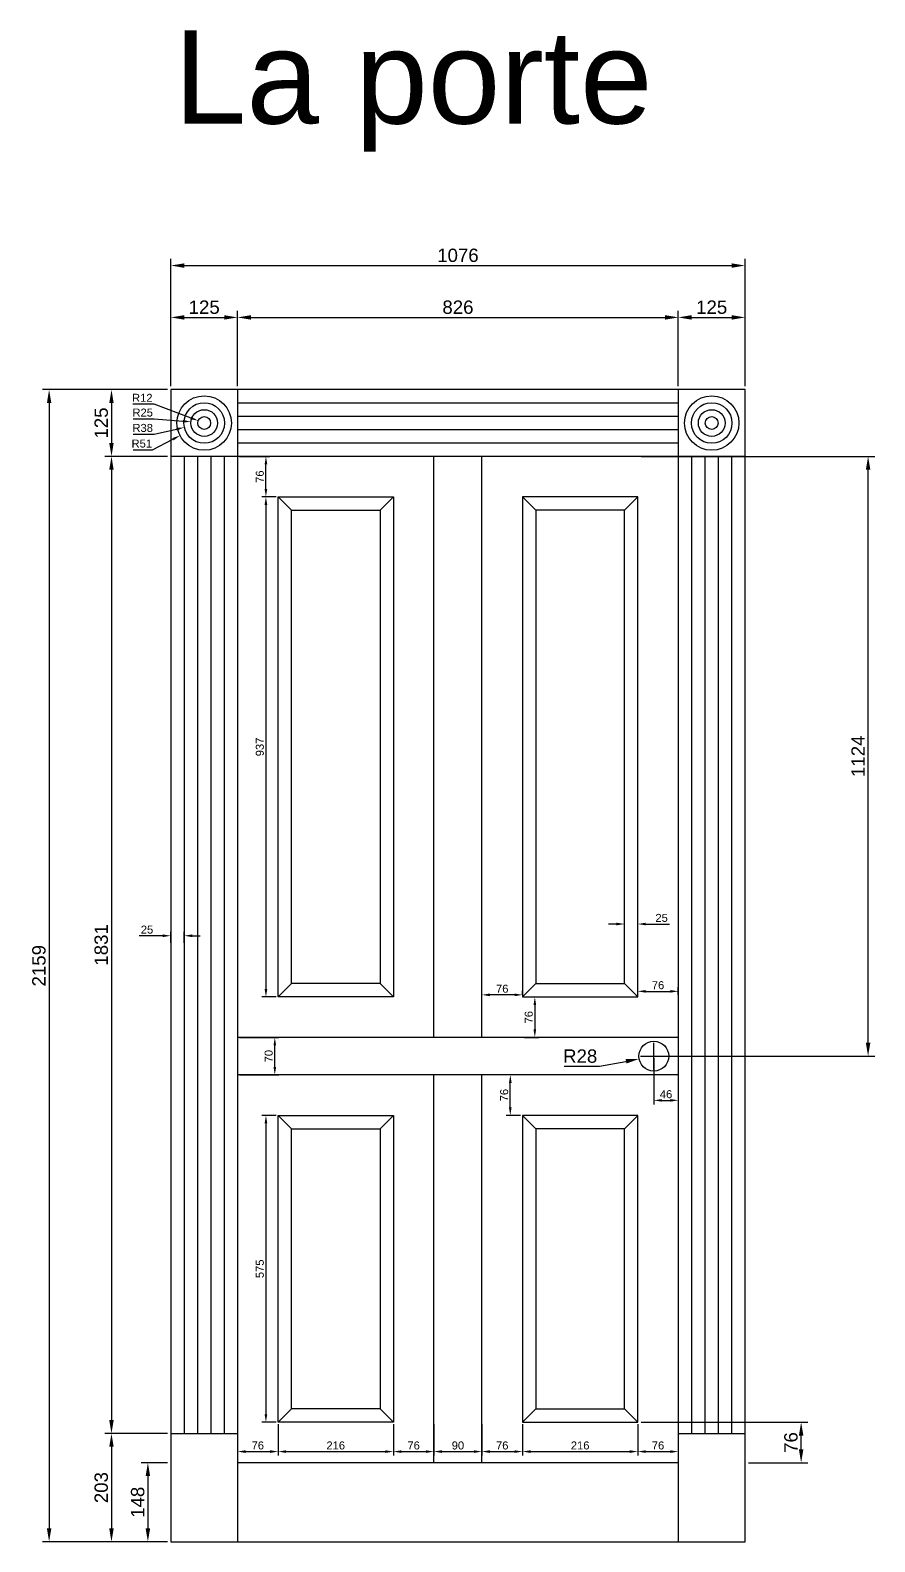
# Model space of a CAD drawing. Header units: millimetres. Extents: x 13853 to 16792, y 8930 to 11762.
# Drawn here: x 13853 to 15436, y 8930 to 11762 of the extents above; entities that cross this region are included whole.
import ezdxf

# ---------------------------------------------------------------- set-up
doc = ezdxf.new("R2010")
doc.units = ezdxf.units.MM
doc.layers.add('15-TEXTE', color=7, linetype='Continuous', lineweight=5)
doc.layers.add('BAT-22-Menuiserie porte', color=120, linetype='Continuous', lineweight=25)
doc.layers.add('22-COTATION-2', color=7, linetype='Continuous', lineweight=5, true_color=0xfb1313)
doc.styles.get("Standard").update_dxf_attribs({"font": 'arial.ttf'})
doc.dimstyles.new('SD-MECA-1-1', dxfattribs={"dimscale": 6, "dimtxt": 2.5, "dimasz": 2.5, "dimexe": 1.25, "dimexo": 0.625, "dimtad": 1, "dimtoh": 1, "dimtxsty": 'Standard', "dimcen": 0, "dimadec": 0, "dimazin": 0, "dimtp": 0.02, "dimtm": 0.02, "dimtfac": 1, "dimtofl": 0, "dimtmove": 0, "dimatfit": 3, "dimfxl": 1, "dimarcsym": 0})
doc.dimstyles.new('SD-MENUI', dxfattribs={"dimscale": 10, "dimtxt": 2.5, "dimasz": 2.5, "dimexe": 1.25, "dimexo": 0.625, "dimtad": 1, "dimtoh": 1, "dimtxsty": 'Standard', "dimcen": 2.5, "dimadec": 0, "dimazin": 0, "dimtp": 0.02, "dimtm": 0.02, "dimtfac": 1, "dimtofl": 0, "dimtmove": 0, "dimatfit": 3, "dimfxl": 1, "dimarcsym": 0})

# ---------------------------------------------------------------- blocks, each defined once
blk = doc.blocks.new('*D92')
at = {"layer": '22-COTATION-2', "color": 0, "lineweight": -2, "transparency": 16777216}
for p, q in [((14245.4, 9874.7), (14318.9, 9874.7)), ((14311.4, 9819.7), (14311.4, 9859.7)), ((14245.4, 9804.7), (14318.9, 9804.7))]:
    blk.add_line(p, q, dxfattribs=at)
at = {"layer": '22-COTATION-2', "color": 0, "transparency": 16777216}
for points in [[(14308.9, 9859.7), (14313.9, 9859.7), (14311.4, 9874.7)], [(14308.9, 9819.7), (14313.9, 9819.7), (14311.4, 9804.7)]]:
    blk.add_solid(points, dxfattribs=at)
at = {"layer": 'Defpoints', "color": 0, "transparency": 16777216}
for p in [(14241.6, 9874.7), (14311.4, 9874.7), (14241.6, 9804.7)]:
    blk.add_point(p, dxfattribs=at)
at = {"layer": '22-COTATION-2', "color": 0, "transparency": 16777216, "insert": (14300, 9839.7), "char_height": 15, "attachment_point": 5, "rotation": 90}
blk.add_mtext('70', dxfattribs=at)
blk = doc.blocks.new('*D73')
at = {"layer": '22-COTATION-2', "color": 0, "lineweight": -2, "transparency": 16777216}
for p, q in [((14951.6, 10087.3), (14936.6, 10087.3)), ((14966.6, 9979.5), (14966.6, 10094.8)), ((14991.6, 9954.5), (14991.6, 10094.8)), ((15006.6, 10087.3), (15051, 10087.3))]:
    blk.add_line(p, q, dxfattribs=at)
at = {"layer": '22-COTATION-2', "color": 0, "transparency": 16777216}
for points in [[(14951.6, 10089.8), (14951.6, 10084.8), (14966.6, 10087.3)], [(15006.6, 10089.8), (15006.6, 10084.8), (14991.6, 10087.3)]]:
    blk.add_solid(points, dxfattribs=at)
at = {"layer": 'Defpoints', "color": 0, "transparency": 16777216}
for p in [(14991.6, 10087.3), (14966.6, 9975.7), (14991.6, 9950.7)]:
    blk.add_point(p, dxfattribs=at)
at = {"layer": '22-COTATION-2', "color": 0, "transparency": 16777216, "insert": (15036.3, 10098.7), "char_height": 15, "attachment_point": 5}
blk.add_mtext('25', dxfattribs=at)
blk = doc.blocks.new('*D93')
at = {"layer": '22-COTATION-2', "color": 0, "lineweight": -2, "transparency": 16777216}
for p, q in [((14110.4, 11088.7), (13876, 11088.7)), ((13888.5, 11063.7), (13888.5, 8954.7)), ((14110.4, 8929.7), (13876, 8929.7))]:
    blk.add_line(p, q, dxfattribs=at)
at = {"layer": '22-COTATION-2', "color": 0, "transparency": 16777216}
for points in [[(13884.4, 11063.7), (13892.7, 11063.7), (13888.5, 11088.7)], [(13884.4, 8954.7), (13892.7, 8954.7), (13888.5, 8929.7)]]:
    blk.add_solid(points, dxfattribs=at)
at = {"layer": 'Defpoints', "color": 0, "transparency": 16777216}
for p in [(14116.6, 11088.7), (13888.5, 8929.7), (14116.6, 8929.7)]:
    blk.add_point(p, dxfattribs=at)
at = {"layer": '22-COTATION-2', "color": 0, "transparency": 16777216, "insert": (13869.5, 10009.2), "char_height": 25, "attachment_point": 5, "rotation": 90}
blk.add_mtext('2159', dxfattribs=at)
blk = doc.blocks.new('*D94')
at = {"layer": '22-COTATION-2', "color": 0, "lineweight": -2, "transparency": 16777216}
for p, q in [((14110.4, 11088.7), (13992.9, 11088.7)), ((14005.4, 11063.7), (14005.4, 10988.7)), ((14110.4, 10963.7), (13992.9, 10963.7))]:
    blk.add_line(p, q, dxfattribs=at)
at = {"layer": '22-COTATION-2', "color": 0, "transparency": 16777216}
for points in [[(14001.2, 11063.7), (14009.5, 11063.7), (14005.4, 11088.7)], [(14001.2, 10988.7), (14009.5, 10988.7), (14005.4, 10963.7)]]:
    blk.add_solid(points, dxfattribs=at)
at = {"layer": 'Defpoints', "color": 0, "transparency": 16777216}
for p in [(14116.6, 11088.7), (14005.4, 10963.7), (14116.6, 10963.7)]:
    blk.add_point(p, dxfattribs=at)
at = {"layer": '22-COTATION-2', "color": 0, "transparency": 16777216, "insert": (13986.3, 11026.2), "char_height": 25, "attachment_point": 5, "rotation": 90}
blk.add_mtext('125', dxfattribs=at)
blk = doc.blocks.new('*D95')
at = {"layer": '22-COTATION-2', "color": 0, "lineweight": -2, "transparency": 16777216}
for p, q in [((14110.4, 10963.7), (13992.9, 10963.7)), ((14005.4, 10938.7), (14005.4, 9157.7)), ((14110.4, 9132.7), (13992.9, 9132.7))]:
    blk.add_line(p, q, dxfattribs=at)
at = {"layer": '22-COTATION-2', "color": 0, "transparency": 16777216}
for points in [[(14001.2, 10938.7), (14009.5, 10938.7), (14005.4, 10963.7)], [(14001.2, 9157.7), (14009.5, 9157.7), (14005.4, 9132.7)]]:
    blk.add_solid(points, dxfattribs=at)
at = {"layer": 'Defpoints', "color": 0, "transparency": 16777216}
for p in [(14116.6, 10963.7), (14005.4, 9132.7), (14116.6, 9132.7)]:
    blk.add_point(p, dxfattribs=at)
at = {"layer": '22-COTATION-2', "color": 0, "transparency": 16777216, "insert": (13986.3, 10048.2), "char_height": 25, "attachment_point": 5, "rotation": 90}
blk.add_mtext('1831', dxfattribs=at)
blk = doc.blocks.new('*D74')
at = {"layer": '22-COTATION-2', "color": 0, "lineweight": -2, "transparency": 16777216}
for p, q in [((14110.4, 9132.7), (13992.9, 9132.7)), ((14005.4, 9107.7), (14005.4, 8954.7)), ((14110.4, 8929.7), (13992.9, 8929.7))]:
    blk.add_line(p, q, dxfattribs=at)
at = {"layer": '22-COTATION-2', "color": 0, "transparency": 16777216}
for points in [[(14001.2, 9107.7), (14009.5, 9107.7), (14005.4, 9132.7)], [(14001.2, 8954.7), (14009.5, 8954.7), (14005.4, 8929.7)]]:
    blk.add_solid(points, dxfattribs=at)
at = {"layer": 'Defpoints', "color": 0, "transparency": 16777216}
for p in [(14116.6, 9132.7), (14005.4, 8929.7), (14116.6, 8929.7)]:
    blk.add_point(p, dxfattribs=at)
at = {"layer": '22-COTATION-2', "color": 0, "transparency": 16777216, "insert": (13986.3, 9031.2), "char_height": 25, "attachment_point": 5, "rotation": 90}
blk.add_mtext('203', dxfattribs=at)
blk = doc.blocks.new('*D96')
at = {"layer": '22-COTATION-2', "color": 0, "lineweight": -2, "transparency": 16777216}
for p, q in [((14313.9, 10887.7), (14287.3, 10887.7)), ((14294.8, 10872.7), (14294.8, 9965.7)), ((14313.9, 9950.7), (14287.3, 9950.7))]:
    blk.add_line(p, q, dxfattribs=at)
at = {"layer": '22-COTATION-2', "color": 0, "transparency": 16777216}
for points in [[(14292.3, 10872.7), (14297.3, 10872.7), (14294.8, 10887.7)], [(14292.3, 9965.7), (14297.3, 9965.7), (14294.8, 9950.7)]]:
    blk.add_solid(points, dxfattribs=at)
at = {"layer": 'Defpoints', "color": 0, "transparency": 16777216}
for p in [(14317.6, 10887.7), (14294.8, 9950.7), (14317.6, 9950.7)]:
    blk.add_point(p, dxfattribs=at)
at = {"layer": '22-COTATION-2', "color": 0, "transparency": 16777216, "insert": (14283.4, 10419.2), "char_height": 15, "attachment_point": 5, "rotation": 90}
blk.add_mtext('937', dxfattribs=at)
blk = doc.blocks.new('*D97')
at = {"layer": '22-COTATION-2', "color": 0, "lineweight": -2, "transparency": 16777216}
for p, q in [((14313.9, 9728.7), (14287.3, 9728.7)), ((14294.8, 9713.7), (14294.8, 9168.7)), ((14313.9, 9153.7), (14287.3, 9153.7))]:
    blk.add_line(p, q, dxfattribs=at)
at = {"layer": '22-COTATION-2', "color": 0, "transparency": 16777216}
for points in [[(14292.3, 9713.7), (14297.3, 9713.7), (14294.8, 9728.7)], [(14292.3, 9168.7), (14297.3, 9168.7), (14294.8, 9153.7)]]:
    blk.add_solid(points, dxfattribs=at)
at = {"layer": 'Defpoints', "color": 0, "transparency": 16777216}
for p in [(14317.6, 9728.7), (14294.8, 9153.7), (14317.6, 9153.7)]:
    blk.add_point(p, dxfattribs=at)
at = {"layer": '22-COTATION-2', "color": 0, "transparency": 16777216, "insert": (14283.4, 9441.2), "char_height": 15, "attachment_point": 5, "rotation": 90}
blk.add_mtext('575', dxfattribs=at)
blk = doc.blocks.new('*D98')
at = {"layer": '22-COTATION-2', "color": 0, "lineweight": -2, "transparency": 16777216}
for p, q in [((15021.6, 9836), (15021.6, 9749.4)), ((15067.6, 9836), (15067.6, 9749.4)), ((15036.6, 9756.9), (15052.6, 9756.9))]:
    blk.add_line(p, q, dxfattribs=at)
at = {"layer": '22-COTATION-2', "color": 0, "transparency": 16777216}
for points in [[(15036.6, 9759.4), (15036.6, 9754.4), (15021.6, 9756.9)], [(15052.6, 9759.4), (15052.6, 9754.4), (15067.6, 9756.9)]]:
    blk.add_solid(points, dxfattribs=at)
at = {"layer": 'Defpoints', "color": 0, "transparency": 16777216}
for p in [(15021.6, 9839.7), (15067.6, 9839.7), (15067.6, 9756.9)]:
    blk.add_point(p, dxfattribs=at)
at = {"layer": '22-COTATION-2', "color": 0, "transparency": 16777216, "insert": (15044.6, 9768.3), "char_height": 15, "attachment_point": 5}
blk.add_mtext('46', dxfattribs=at)
blk = doc.blocks.new('*D99')
at = {"layer": '22-COTATION-2', "color": 0, "lineweight": -2, "transparency": 16777216}
for p, q in [((14997.9, 10963.7), (15435.7, 10963.7)), ((15423.2, 9864.7), (15423.2, 10938.7)), ((14997.9, 9839.7), (15435.7, 9839.7))]:
    blk.add_line(p, q, dxfattribs=at)
at = {"layer": '22-COTATION-2', "color": 0, "transparency": 16777216}
for points in [[(15419, 10938.7), (15427.4, 10938.7), (15423.2, 10963.7)], [(15419, 9864.7), (15427.4, 9864.7), (15423.2, 9839.7)]]:
    blk.add_solid(points, dxfattribs=at)
at = {"layer": 'Defpoints', "color": 0, "transparency": 16777216}
for p in [(14991.6, 10963.7), (15423.2, 10963.7), (14991.6, 9839.7)]:
    blk.add_point(p, dxfattribs=at)
at = {"layer": '22-COTATION-2', "color": 0, "transparency": 16777216, "insert": (15404.4, 10401.7), "char_height": 25, "attachment_point": 5, "rotation": 90}
blk.add_mtext('1124', dxfattribs=at)
blk = doc.blocks.new('*D100')
at = {"layer": '22-COTATION-2', "color": 0, "lineweight": -2, "transparency": 16777216}
for p, q in [((14116.6, 11095), (14116.6, 11236.6)), ((14141.6, 11224.1), (14216.6, 11224.1)), ((14241.6, 11095), (14241.6, 11236.6))]:
    blk.add_line(p, q, dxfattribs=at)
at = {"layer": '22-COTATION-2', "color": 0, "transparency": 16777216}
for points in [[(14141.6, 11228.3), (14141.6, 11219.9), (14116.6, 11224.1)], [(14216.6, 11228.3), (14216.6, 11219.9), (14241.6, 11224.1)]]:
    blk.add_solid(points, dxfattribs=at)
at = {"layer": 'Defpoints', "color": 0, "transparency": 16777216}
for p in [(14241.6, 11224.1), (14116.6, 11088.7), (14241.6, 11088.7)]:
    blk.add_point(p, dxfattribs=at)
at = {"layer": '22-COTATION-2', "color": 0, "transparency": 16777216, "insert": (14179.1, 11243.1), "char_height": 25, "attachment_point": 5}
blk.add_mtext('125', dxfattribs=at)
blk = doc.blocks.new('*D101')
at = {"layer": '22-COTATION-2', "color": 0, "lineweight": -2, "transparency": 16777216}
for p, q in [((14241.6, 11095), (14241.6, 11236.6)), ((14266.6, 11224.1), (15042.6, 11224.1)), ((15067.6, 11095), (15067.6, 11236.6))]:
    blk.add_line(p, q, dxfattribs=at)
at = {"layer": '22-COTATION-2', "color": 0, "transparency": 16777216}
for points in [[(14266.6, 11228.3), (14266.6, 11219.9), (14241.6, 11224.1)], [(15042.6, 11228.3), (15042.6, 11219.9), (15067.6, 11224.1)]]:
    blk.add_solid(points, dxfattribs=at)
at = {"layer": 'Defpoints', "color": 0, "transparency": 16777216}
for p in [(15067.6, 11224.1), (14241.6, 11088.7), (15067.6, 11088.7)]:
    blk.add_point(p, dxfattribs=at)
at = {"layer": '22-COTATION-2', "color": 0, "transparency": 16777216, "insert": (14654.6, 11243.1), "char_height": 25, "attachment_point": 5}
blk.add_mtext('826', dxfattribs=at)
blk = doc.blocks.new('*D75')
at = {"layer": '22-COTATION-2', "color": 0, "lineweight": -2, "transparency": 16777216}
for p, q in [((15067.6, 11095), (15067.6, 11236.6)), ((15092.6, 11224.1), (15167.6, 11224.1)), ((15192.6, 11095), (15192.6, 11236.6))]:
    blk.add_line(p, q, dxfattribs=at)
at = {"layer": '22-COTATION-2', "color": 0, "transparency": 16777216}
for points in [[(15092.6, 11228.3), (15092.6, 11219.9), (15067.6, 11224.1)], [(15167.6, 11228.3), (15167.6, 11219.9), (15192.6, 11224.1)]]:
    blk.add_solid(points, dxfattribs=at)
at = {"layer": 'Defpoints', "color": 0, "transparency": 16777216}
for p in [(15192.6, 11224.1), (15067.6, 11088.7), (15192.6, 11088.7)]:
    blk.add_point(p, dxfattribs=at)
at = {"layer": '22-COTATION-2', "color": 0, "transparency": 16777216, "insert": (15130.1, 11243.1), "char_height": 25, "attachment_point": 5}
blk.add_mtext('125', dxfattribs=at)
blk = doc.blocks.new('*D76')
at = {"layer": '22-COTATION-2', "color": 0, "lineweight": -2, "transparency": 16777216}
for p, q in [((14245.4, 10963.7), (14302.3, 10963.7)), ((14294.8, 10902.7), (14294.8, 10948.7)), ((14313.9, 10887.7), (14287.3, 10887.7))]:
    blk.add_line(p, q, dxfattribs=at)
at = {"layer": '22-COTATION-2', "color": 0, "transparency": 16777216}
for points in [[(14292.3, 10948.7), (14297.3, 10948.7), (14294.8, 10963.7)], [(14292.3, 10902.7), (14297.3, 10902.7), (14294.8, 10887.7)]]:
    blk.add_solid(points, dxfattribs=at)
at = {"layer": 'Defpoints', "color": 0, "transparency": 16777216}
for p in [(14241.6, 10963.7), (14294.8, 10963.7), (14317.6, 10887.7)]:
    blk.add_point(p, dxfattribs=at)
at = {"layer": '22-COTATION-2', "color": 0, "transparency": 16777216, "insert": (14283.4, 10925.7), "char_height": 15, "attachment_point": 5, "rotation": 90}
blk.add_mtext('76', dxfattribs=at)
blk = doc.blocks.new('*D77')
at = {"layer": '22-COTATION-2', "color": 0, "lineweight": -2, "transparency": 16777216}
for p, q in [((14317.6, 9150), (14317.6, 9091.2)), ((14241.6, 9129), (14241.6, 9091.2)), ((14256.6, 9098.7), (14302.6, 9098.7))]:
    blk.add_line(p, q, dxfattribs=at)
at = {"layer": '22-COTATION-2', "color": 0, "transparency": 16777216}
for points in [[(14256.6, 9101.2), (14256.6, 9096.2), (14241.6, 9098.7)], [(14302.6, 9101.2), (14302.6, 9096.2), (14317.6, 9098.7)]]:
    blk.add_solid(points, dxfattribs=at)
at = {"layer": 'Defpoints', "color": 0, "transparency": 16777216}
for p in [(14317.6, 9153.7), (14241.6, 9132.7), (14317.6, 9098.7)]:
    blk.add_point(p, dxfattribs=at)
at = {"layer": '22-COTATION-2', "color": 0, "transparency": 16777216, "insert": (14279.6, 9110.1), "char_height": 15, "attachment_point": 5}
blk.add_mtext('76', dxfattribs=at)
blk = doc.blocks.new('*D78')
at = {"layer": '22-COTATION-2', "color": 0, "lineweight": -2, "transparency": 16777216}
for p, q in [((14317.6, 9150), (14317.6, 9091.2)), ((14533.6, 9150), (14533.6, 9091.2)), ((14332.6, 9098.7), (14518.6, 9098.7))]:
    blk.add_line(p, q, dxfattribs=at)
at = {"layer": '22-COTATION-2', "color": 0, "transparency": 16777216}
for points in [[(14332.6, 9101.2), (14332.6, 9096.2), (14317.6, 9098.7)], [(14518.6, 9101.2), (14518.6, 9096.2), (14533.6, 9098.7)]]:
    blk.add_solid(points, dxfattribs=at)
at = {"layer": 'Defpoints', "color": 0, "transparency": 16777216}
for p in [(14317.6, 9153.7), (14533.6, 9153.7), (14533.6, 9098.7)]:
    blk.add_point(p, dxfattribs=at)
at = {"layer": '22-COTATION-2', "color": 0, "transparency": 16777216, "insert": (14425.6, 9110.1), "char_height": 15, "attachment_point": 5}
blk.add_mtext('216', dxfattribs=at)
blk = doc.blocks.new('*D79')
at = {"layer": '22-COTATION-2', "color": 0, "lineweight": -2, "transparency": 16777216}
for p, q in [((14533.6, 9150), (14533.6, 9091.2)), ((14609.6, 9150), (14609.6, 9091.2)), ((14548.6, 9098.7), (14594.6, 9098.7))]:
    blk.add_line(p, q, dxfattribs=at)
at = {"layer": '22-COTATION-2', "color": 0, "transparency": 16777216}
for points in [[(14548.6, 9101.2), (14548.6, 9096.2), (14533.6, 9098.7)], [(14594.6, 9101.2), (14594.6, 9096.2), (14609.6, 9098.7)]]:
    blk.add_solid(points, dxfattribs=at)
at = {"layer": 'Defpoints', "color": 0, "transparency": 16777216}
for p in [(14533.6, 9153.7), (14609.6, 9153.7), (14609.6, 9098.7)]:
    blk.add_point(p, dxfattribs=at)
at = {"layer": '22-COTATION-2', "color": 0, "transparency": 16777216, "insert": (14571.6, 9110.1), "char_height": 15, "attachment_point": 5}
blk.add_mtext('76', dxfattribs=at)
blk = doc.blocks.new('*D80')
at = {"layer": '22-COTATION-2', "color": 0, "lineweight": -2, "transparency": 16777216}
for p, q in [((14775.6, 9150), (14775.6, 9091.2)), ((14991.6, 9150), (14991.6, 9091.2)), ((14790.6, 9098.7), (14976.6, 9098.7))]:
    blk.add_line(p, q, dxfattribs=at)
at = {"layer": '22-COTATION-2', "color": 0, "transparency": 16777216}
for points in [[(14790.6, 9101.2), (14790.6, 9096.2), (14775.6, 9098.7)], [(14976.6, 9101.2), (14976.6, 9096.2), (14991.6, 9098.7)]]:
    blk.add_solid(points, dxfattribs=at)
at = {"layer": 'Defpoints', "color": 0, "transparency": 16777216}
for p in [(14775.6, 9153.7), (14991.6, 9153.7), (14991.6, 9098.7)]:
    blk.add_point(p, dxfattribs=at)
at = {"layer": '22-COTATION-2', "color": 0, "transparency": 16777216, "insert": (14883.6, 9110.1), "char_height": 15, "attachment_point": 5}
blk.add_mtext('216', dxfattribs=at)
blk = doc.blocks.new('*D81')
at = {"layer": '22-COTATION-2', "color": 0, "lineweight": -2, "transparency": 16777216}
for p, q in [((15021.6, 9814.7), (15021.6, 9864.7)), ((14919.9, 9820.7), (14969.5, 9830)), ((14996.6, 9839.7), (15046.6, 9839.7)), ((14853.8, 9820.7), (14919.9, 9820.7))]:
    blk.add_line(p, q, dxfattribs=at)
at = {"layer": '22-COTATION-2', "color": 0, "transparency": 16777216}
blk.add_solid([(14968.8, 9834.1), (14970.3, 9825.9), (14994.1, 9834.6)], dxfattribs=at)
at = {"layer": 'Defpoints', "color": 0, "transparency": 16777216}
for p in [(14994.1, 9834.6), (15021.6, 9839.7)]:
    blk.add_point(p, dxfattribs=at)
at = {"layer": '22-COTATION-2', "color": 0, "transparency": 16777216, "insert": (14883.7, 9839.7), "char_height": 25, "attachment_point": 5}
blk.add_mtext('R28', dxfattribs=at)
blk = doc.blocks.new('*D82')
at = {"layer": '22-COTATION-2', "color": 0, "lineweight": -2, "transparency": 16777216}
for p, q in [((14116.6, 11095), (14116.6, 11333.8)), ((15192.6, 11095), (15192.6, 11333.8)), ((14141.6, 11321.3), (15167.6, 11321.3))]:
    blk.add_line(p, q, dxfattribs=at)
at = {"layer": '22-COTATION-2', "color": 0, "transparency": 16777216}
for points in [[(14141.6, 11325.4), (14141.6, 11317.1), (14116.6, 11321.3)], [(15167.6, 11325.4), (15167.6, 11317.1), (15192.6, 11321.3)]]:
    blk.add_solid(points, dxfattribs=at)
at = {"layer": 'Defpoints', "color": 0, "transparency": 16777216}
for p in [(15192.6, 11321.3), (14116.6, 11088.7), (15192.6, 11088.7)]:
    blk.add_point(p, dxfattribs=at)
at = {"layer": '22-COTATION-2', "color": 0, "transparency": 16777216, "insert": (14654.6, 11340.3), "char_height": 25, "attachment_point": 5}
blk.add_mtext('1076', dxfattribs=at)
blk = doc.blocks.new('*D68')
at = {"layer": '22-COTATION-2', "color": 0, "lineweight": -2, "transparency": 16777216}
for p, q in [((14101.6, 10065.4), (14057.3, 10065.4)), ((14116.6, 10052), (14116.6, 10072.9)), ((14141.6, 10052), (14141.6, 10072.9)), ((14156.6, 10065.4), (14171.6, 10065.4))]:
    blk.add_line(p, q, dxfattribs=at)
at = {"layer": '22-COTATION-2', "color": 0, "transparency": 16777216}
for points in [[(14101.6, 10067.9), (14101.6, 10062.9), (14116.6, 10065.4)], [(14156.6, 10067.9), (14156.6, 10062.9), (14141.6, 10065.4)]]:
    blk.add_solid(points, dxfattribs=at)
at = {"layer": 'Defpoints', "color": 0, "transparency": 16777216}
for p in [(14116.6, 10065.4), (14116.6, 10048.2), (14141.6, 10048.2)]:
    blk.add_point(p, dxfattribs=at)
at = {"layer": '22-COTATION-2', "color": 0, "transparency": 16777216, "insert": (14072, 10076.8), "char_height": 15, "attachment_point": 5}
blk.add_mtext('25', dxfattribs=at)
blk = doc.blocks.new('*D83')
at = {"layer": '22-COTATION-2', "color": 0, "lineweight": -2, "transparency": 16777216}
for p, q in [((14082.5, 10976.1), (14120.5, 10995.9)), ((14045.8, 10976.1), (14082.5, 10976.1))]:
    blk.add_line(p, q, dxfattribs=at)
at = {"layer": '22-COTATION-2', "color": 0, "transparency": 16777216}
blk.add_solid([(14119.4, 10998.1), (14121.7, 10993.6), (14133.9, 11002.8)], dxfattribs=at)
at = {"layer": 'Defpoints', "color": 0, "transparency": 16777216}
for p in [(14179.1, 11026.2), (14133.9, 11002.8)]:
    blk.add_point(p, dxfattribs=at)
at = {"layer": '22-COTATION-2', "color": 0, "transparency": 16777216, "insert": (14062.2, 10987.6), "char_height": 15, "attachment_point": 5}
blk.add_mtext('R51', dxfattribs=at)
blk = doc.blocks.new('*D84')
at = {"layer": '22-COTATION-2', "color": 0, "lineweight": -2, "transparency": 16777216}
for p, q in [((14046, 11005.5), (14085.6, 11005.5)), ((14085.6, 11005.5), (14127.4, 11014.8))]:
    blk.add_line(p, q, dxfattribs=at)
at = {"layer": '22-COTATION-2', "color": 0, "transparency": 16777216}
blk.add_solid([(14126.9, 11017.2), (14127.9, 11012.3), (14142, 11018)], dxfattribs=at)
at = {"layer": 'Defpoints', "color": 0, "transparency": 16777216}
for p in [(14179.1, 11026.2), (14142, 11018)]:
    blk.add_point(p, dxfattribs=at)
at = {"layer": '22-COTATION-2', "color": 0, "transparency": 16777216, "insert": (14063.9, 11016.9), "char_height": 15, "attachment_point": 5}
blk.add_mtext('R38', dxfattribs=at)
blk = doc.blocks.new('*D85')
at = {"layer": '22-COTATION-2', "color": 0, "lineweight": -2, "transparency": 16777216}
for p, q in [((14045.9, 11034.3), (14085.6, 11034.3)), ((14085.6, 11034.3), (14139.3, 11029.6))]:
    blk.add_line(p, q, dxfattribs=at)
at = {"layer": '22-COTATION-2', "color": 0, "transparency": 16777216}
blk.add_solid([(14139.5, 11032.1), (14139.1, 11027.2), (14154.2, 11028.4)], dxfattribs=at)
at = {"layer": 'Defpoints', "color": 0, "transparency": 16777216}
for p in [(14154.2, 11028.4), (14179.1, 11026.2)]:
    blk.add_point(p, dxfattribs=at)
at = {"layer": '22-COTATION-2', "color": 0, "transparency": 16777216, "insert": (14063.9, 11045.7), "char_height": 15, "attachment_point": 5}
blk.add_mtext('R25', dxfattribs=at)
blk = doc.blocks.new('*D86')
at = {"layer": '22-COTATION-2', "color": 0, "lineweight": -2, "transparency": 16777216}
for p, q in [((14045.2, 11062.1), (14084.7, 11062.1)), ((14084.7, 11062.1), (14153.9, 11035.8))]:
    blk.add_line(p, q, dxfattribs=at)
at = {"layer": '22-COTATION-2', "color": 0, "transparency": 16777216}
blk.add_solid([(14154.8, 11038.1), (14153, 11033.5), (14167.9, 11030.5)], dxfattribs=at)
at = {"layer": 'Defpoints', "color": 0, "transparency": 16777216}
for p in [(14167.9, 11030.5), (14179.1, 11026.2)]:
    blk.add_point(p, dxfattribs=at)
at = {"layer": '22-COTATION-2', "color": 0, "transparency": 16777216, "insert": (14063.1, 11073.4), "char_height": 15, "attachment_point": 5}
blk.add_mtext('R12', dxfattribs=at)
blk = doc.blocks.new('*D87')
at = {"layer": '22-COTATION-2', "color": 0, "lineweight": -2, "transparency": 16777216}
for p, q in [((14779.4, 9950.7), (14806.2, 9950.7)), ((14798.7, 9935.7), (14798.7, 9889.7)), ((14779.4, 9874.7), (14806.2, 9874.7))]:
    blk.add_line(p, q, dxfattribs=at)
at = {"layer": '22-COTATION-2', "color": 0, "transparency": 16777216}
for points in [[(14796.2, 9935.7), (14801.2, 9935.7), (14798.7, 9950.7)], [(14796.2, 9889.7), (14801.2, 9889.7), (14798.7, 9874.7)]]:
    blk.add_solid(points, dxfattribs=at)
at = {"layer": 'Defpoints', "color": 0, "transparency": 16777216}
for p in [(14775.6, 9950.7), (14775.6, 9874.7), (14798.7, 9874.7)]:
    blk.add_point(p, dxfattribs=at)
at = {"layer": '22-COTATION-2', "color": 0, "transparency": 16777216, "insert": (14787.3, 9912.7), "char_height": 15, "attachment_point": 5, "rotation": 90}
blk.add_mtext('76', dxfattribs=at)
blk = doc.blocks.new('*D88')
at = {"layer": '22-COTATION-2', "color": 0, "lineweight": -2, "transparency": 16777216}
for p, q in [((14991.6, 9954.5), (14991.6, 9968.7)), ((15006.6, 9961.2), (15052.6, 9961.2)), ((15067.6, 9954.5), (15067.6, 9968.7))]:
    blk.add_line(p, q, dxfattribs=at)
at = {"layer": '22-COTATION-2', "color": 0, "transparency": 16777216}
for points in [[(15006.6, 9963.7), (15006.6, 9958.7), (14991.6, 9961.2)], [(15052.6, 9963.7), (15052.6, 9958.7), (15067.6, 9961.2)]]:
    blk.add_solid(points, dxfattribs=at)
at = {"layer": 'Defpoints', "color": 0, "transparency": 16777216}
for p in [(14991.6, 9950.7), (15067.6, 9961.2), (15067.6, 9950.7)]:
    blk.add_point(p, dxfattribs=at)
at = {"layer": '22-COTATION-2', "color": 0, "transparency": 16777216, "insert": (15029.6, 9972.6), "char_height": 15, "attachment_point": 5}
blk.add_mtext('76', dxfattribs=at)
blk = doc.blocks.new('*D69')
at = {"layer": '22-COTATION-2', "color": 0, "lineweight": -2, "transparency": 16777216}
for p, q in [((14699.6, 9954.5), (14699.6, 9962.1)), ((14760.6, 9954.6), (14714.6, 9954.6)), ((14775.6, 9954.5), (14775.6, 9962.1))]:
    blk.add_line(p, q, dxfattribs=at)
at = {"layer": '22-COTATION-2', "color": 0, "transparency": 16777216}
for points in [[(14714.6, 9957.1), (14714.6, 9952.1), (14699.6, 9954.6)], [(14760.6, 9957.1), (14760.6, 9952.1), (14775.6, 9954.6)]]:
    blk.add_solid(points, dxfattribs=at)
at = {"layer": 'Defpoints', "color": 0, "transparency": 16777216}
for p in [(14699.6, 9954.6), (14699.6, 9950.7), (14775.6, 9950.7)]:
    blk.add_point(p, dxfattribs=at)
at = {"layer": '22-COTATION-2', "color": 0, "transparency": 16777216, "insert": (14737.6, 9966), "char_height": 15, "attachment_point": 5}
blk.add_mtext('76', dxfattribs=at)
blk = doc.blocks.new('*D70')
at = {"layer": '22-COTATION-2', "color": 0, "lineweight": -2, "transparency": 16777216}
for p, q in [((14609.6, 9150), (14609.6, 9091.2)), ((14699.6, 9150), (14699.6, 9091.2)), ((14624.6, 9098.7), (14684.6, 9098.7))]:
    blk.add_line(p, q, dxfattribs=at)
at = {"layer": '22-COTATION-2', "color": 0, "transparency": 16777216}
for points in [[(14624.6, 9101.2), (14624.6, 9096.2), (14609.6, 9098.7)], [(14684.6, 9101.2), (14684.6, 9096.2), (14699.6, 9098.7)]]:
    blk.add_solid(points, dxfattribs=at)
at = {"layer": 'Defpoints', "color": 0, "transparency": 16777216}
for p in [(14609.6, 9153.7), (14699.6, 9153.7), (14699.6, 9098.7)]:
    blk.add_point(p, dxfattribs=at)
at = {"layer": '22-COTATION-2', "color": 0, "transparency": 16777216, "insert": (14654.6, 9110.1), "char_height": 15, "attachment_point": 5}
blk.add_mtext('90', dxfattribs=at)
blk = doc.blocks.new('*D71')
at = {"layer": '22-COTATION-2', "color": 0, "lineweight": -2, "transparency": 16777216}
for p, q in [((14699.6, 9150), (14699.6, 9091.2)), ((14775.6, 9150), (14775.6, 9091.2)), ((14714.6, 9098.7), (14760.6, 9098.7))]:
    blk.add_line(p, q, dxfattribs=at)
at = {"layer": '22-COTATION-2', "color": 0, "transparency": 16777216}
for points in [[(14714.6, 9101.2), (14714.6, 9096.2), (14699.6, 9098.7)], [(14760.6, 9101.2), (14760.6, 9096.2), (14775.6, 9098.7)]]:
    blk.add_solid(points, dxfattribs=at)
at = {"layer": 'Defpoints', "color": 0, "transparency": 16777216}
for p in [(14699.6, 9153.7), (14775.6, 9153.7), (14775.6, 9098.7)]:
    blk.add_point(p, dxfattribs=at)
at = {"layer": '22-COTATION-2', "color": 0, "transparency": 16777216, "insert": (14737.6, 9110.1), "char_height": 15, "attachment_point": 5}
blk.add_mtext('76', dxfattribs=at)
blk = doc.blocks.new('*D89')
at = {"layer": '22-COTATION-2', "color": 0, "lineweight": -2, "transparency": 16777216}
for p, q in [((15067.6, 9184), (15067.6, 9091.2)), ((14991.6, 9150), (14991.6, 9091.2)), ((15006.6, 9098.7), (15052.6, 9098.7))]:
    blk.add_line(p, q, dxfattribs=at)
at = {"layer": '22-COTATION-2', "color": 0, "transparency": 16777216}
for points in [[(15006.6, 9101.2), (15006.6, 9096.2), (14991.6, 9098.7)], [(15052.6, 9101.2), (15052.6, 9096.2), (15067.6, 9098.7)]]:
    blk.add_solid(points, dxfattribs=at)
at = {"layer": 'Defpoints', "color": 0, "transparency": 16777216}
for p in [(15067.6, 9187.7), (14991.6, 9153.7), (15067.6, 9098.7)]:
    blk.add_point(p, dxfattribs=at)
at = {"layer": '22-COTATION-2', "color": 0, "transparency": 16777216, "insert": (15029.6, 9110.1), "char_height": 15, "attachment_point": 5}
blk.add_mtext('76', dxfattribs=at)
blk = doc.blocks.new('*D90')
at = {"layer": '22-COTATION-2', "color": 0, "lineweight": -2, "transparency": 16777216}
for p, q in [((14771.9, 9804.7), (14745.2, 9804.7)), ((14752.7, 9743.7), (14752.7, 9789.7)), ((14771.9, 9728.7), (14745.2, 9728.7))]:
    blk.add_line(p, q, dxfattribs=at)
at = {"layer": '22-COTATION-2', "color": 0, "transparency": 16777216}
for points in [[(14750.2, 9789.7), (14755.2, 9789.7), (14752.7, 9804.7)], [(14750.2, 9743.7), (14755.2, 9743.7), (14752.7, 9728.7)]]:
    blk.add_solid(points, dxfattribs=at)
at = {"layer": 'Defpoints', "color": 0, "transparency": 16777216}
for p in [(14752.7, 9804.7), (14775.6, 9804.7), (14775.6, 9728.7)]:
    blk.add_point(p, dxfattribs=at)
at = {"layer": '22-COTATION-2', "color": 0, "transparency": 16777216, "insert": (14741.3, 9766.7), "char_height": 15, "attachment_point": 5, "rotation": 90}
blk.add_mtext('76', dxfattribs=at)
blk = doc.blocks.new('*D91')
at = {"layer": '22-COTATION-2', "color": 0, "lineweight": -2, "transparency": 16777216}
for p, q in [((14110.4, 9077.7), (14061.1, 9077.7)), ((14073.6, 9052.7), (14073.6, 8954.7)), ((14110.4, 8929.7), (14061.1, 8929.7))]:
    blk.add_line(p, q, dxfattribs=at)
at = {"layer": '22-COTATION-2', "color": 0, "transparency": 16777216}
for points in [[(14069.4, 9052.7), (14077.8, 9052.7), (14073.6, 9077.7)], [(14069.4, 8954.7), (14077.8, 8954.7), (14073.6, 8929.7)]]:
    blk.add_solid(points, dxfattribs=at)
at = {"layer": 'Defpoints', "color": 0, "transparency": 16777216}
for p in [(14116.6, 9077.7), (14073.6, 8929.7), (14116.6, 8929.7)]:
    blk.add_point(p, dxfattribs=at)
at = {"layer": '22-COTATION-2', "color": 0, "transparency": 16777216, "insert": (14054.6, 9003.7), "char_height": 25, "attachment_point": 5, "rotation": 90}
blk.add_mtext('148', dxfattribs=at)
blk = doc.blocks.new('*D72')
at = {"layer": '22-COTATION-2', "color": 0, "lineweight": -2, "transparency": 16777216}
for p, q in [((14997.9, 9153.7), (15310.2, 9153.7)), ((15297.7, 9102.7), (15297.7, 9128.7)), ((15198.9, 9077.7), (15310.2, 9077.7))]:
    blk.add_line(p, q, dxfattribs=at)
at = {"layer": '22-COTATION-2', "color": 0, "transparency": 16777216}
for points in [[(15293.5, 9128.7), (15301.9, 9128.7), (15297.7, 9153.7)], [(15293.5, 9102.7), (15301.9, 9102.7), (15297.7, 9077.7)]]:
    blk.add_solid(points, dxfattribs=at)
at = {"layer": 'Defpoints', "color": 0, "transparency": 16777216}
for p in [(14991.6, 9153.7), (15297.7, 9153.7), (15192.6, 9077.7)]:
    blk.add_point(p, dxfattribs=at)
at = {"layer": '22-COTATION-2', "color": 0, "transparency": 16777216, "insert": (15278.7, 9115.7), "char_height": 25, "attachment_point": 5, "rotation": 90}
blk.add_mtext('76', dxfattribs=at)

msp = doc.modelspace()

# ---------------------------------------------------------------- linework, layer by layer
at = {"layer": 'BAT-22-Menuiserie porte'}
for p, q in [((14241.644, 11088.707), (14241.644, 8929.707)), ((15067.644, 8929.707), (15067.644, 11088.707)), ((15192.644, 10963.707), (14116.644, 10963.707)), ((14609.644, 9874.707), (14609.644, 10963.707)), ((14699.644, 9874.707), (14699.644, 10963.707)), ((14317.644, 10887.707), (14342.644, 10862.707)), ((14508.644, 10862.707), (14533.644, 10887.707)), ((14800.644, 10862.707), (14775.644, 10887.707)), ((14991.644, 10887.707), (14966.644, 10862.707)), ((14342.644, 9975.707), (14317.644, 9950.707)), ((14508.644, 9975.707), (14533.644, 9950.707)), ((14800.644, 9975.707), (14775.644, 9950.707)), ((14966.644, 9975.707), (14991.644, 9950.707)), ((15067.644, 9874.707), (14241.644, 9874.707)), ((15067.644, 9804.707), (14241.644, 9804.707)), ((14609.644, 9077.707), (14609.644, 9804.707)), ((14699.644, 9077.707), (14699.644, 9804.707)), ((14317.644, 9728.707), (14342.644, 9703.707)), ((14508.644, 9703.707), (14533.644, 9728.707)), ((14800.644, 9703.707), (14775.644, 9728.707)), ((14991.644, 9728.707), (14966.644, 9703.707)), ((14342.644, 9178.707), (14317.644, 9153.707)), ((14508.644, 9178.707), (14533.644, 9153.707)), ((14800.644, 9178.707), (14775.644, 9153.707)), ((14966.644, 9178.707), (14991.644, 9153.707)), ((14116.644, 9132.707), (14241.644, 9132.707)), ((15067.644, 9132.707), (15192.644, 9132.707)), ((15067.644, 9077.707), (14241.644, 9077.707))]:
    msp.add_line(p, q, dxfattribs=at)
for points in [[(14116.644, 8929.707), (15192.644, 8929.707), (15192.644, 11088.707), (14116.644, 11088.707)], [(14317.644, 10887.707), (14533.644, 10887.707), (14533.644, 9950.707), (14317.644, 9950.707)], [(14991.644, 10887.707), (14775.644, 10887.707), (14775.644, 9950.707), (14991.644, 9950.707)], [(14342.644, 10862.707), (14508.644, 10862.707), (14508.644, 9975.707), (14342.644, 9975.707)], [(14966.644, 10862.707), (14800.644, 10862.707), (14800.644, 9975.707), (14966.644, 9975.707)], [(14317.644, 9728.707), (14533.644, 9728.707), (14533.644, 9153.707), (14317.644, 9153.707)], [(14991.644, 9728.707), (14775.644, 9728.707), (14775.644, 9153.707), (14991.644, 9153.707)], [(14342.644, 9703.707), (14508.644, 9703.707), (14508.644, 9178.707), (14342.644, 9178.707)], [(14966.644, 9703.707), (14800.644, 9703.707), (14800.644, 9178.707), (14966.644, 9178.707)]]:
    msp.add_lwpolyline(points, close=True, dxfattribs=at)
for points in [[(15067.644, 11063.707), (14241.644, 11063.707)], [(15067.644, 11038.707), (14241.644, 11038.707)], [(15067.644, 11013.707), (14241.644, 11013.707)], [(14141.644, 10963.707), (14141.644, 9132.707)], [(14166.644, 10963.707), (14166.644, 9132.707)], [(14191.644, 10963.707), (14191.644, 9132.707)], [(14216.644, 10963.707), (14216.644, 9132.707)], [(15067.644, 10988.707), (14241.644, 10988.707)], [(15092.644, 9132.707), (15092.644, 10963.707)], [(15117.644, 9132.707), (15117.644, 10963.707)], [(15142.644, 9132.707), (15142.644, 10963.707)], [(15167.644, 9132.707), (15167.644, 10963.707)]]:
    msp.add_lwpolyline(points, dxfattribs=at)
for centre, radius in [((14179.144, 11026.207), 51), ((15130.144, 11026.207), 51), ((14179.144, 11026.207), 38), ((14179.144, 11026.207), 25), ((15130.144, 11026.207), 38), ((15130.144, 11026.207), 25), ((14179.144, 11026.207), 12), ((15130.144, 11026.207), 12), ((15021.644, 9839.707), 28)]:
    msp.add_circle(centre, radius, dxfattribs=at)

# ---------------------------------------------------------------- texts
at = {"layer": '15-TEXTE'}
msp.add_text('La porte', height=175, dxfattribs=at).set_placement((14122.425, 11587.265))

# ---------------------------------------------------------------- dimensions: what is measured, and where the dimension line sits
at = {"layer": '22-COTATION-2'}
for base, p1, p2, picture, middle in [((15192.644, 11321.273), (14116.644, 11088.707), (15192.644, 11088.707), '*D82', (14654.644, 11340.287)), ((15067.644, 11224.085), (14241.644, 11088.707), (15067.644, 11088.707), '*D101', (14654.644, 11243.099)), ((15192.644, 11224.085), (15067.644, 11088.707), (15192.644, 11088.707), '*D75', (15130.144, 11243.099))]:
    dim = msp.add_linear_dim(base=base, p1=p1, p2=p2, dimstyle='SD-MENUI', override={"dimtmove": 1}, dxfattribs=at)
    dim.commit()
    dim.dimension.update_dxf_attribs({"geometry": picture, "text_midpoint": middle})
for base, p1, p2, dimstyle, picture, middle in [((14241.644, 11224.085), (14116.644, 11088.707), (14241.644, 11088.707), 'SD-MENUI', '*D100', (14179.144, 11243.099)), ((14116.644, 10065.367), (14141.644, 10048.207), (14116.644, 10048.207), 'SD-MECA-1-1', '*D68', (14071.967, 10076.775)), ((14991.644, 10087.332), (14966.644, 9975.707), (14991.644, 9950.707), 'SD-MECA-1-1', '*D73', (15036.322, 10098.741)), ((14699.644, 9954.608), (14775.644, 9950.707), (14699.644, 9950.707), 'SD-MECA-1-1', '*D69', (14737.644, 9966.017)), ((15067.644, 9961.222), (14991.644, 9950.707), (15067.644, 9950.707), 'SD-MECA-1-1', '*D88', (15029.644, 9972.63)), ((15067.644, 9756.935), (15021.644, 9839.707), (15067.644, 9839.707), 'SD-MECA-1-1', '*D98', (15044.644, 9768.344)), ((15067.644, 9098.688), (14991.644, 9153.707), (15067.644, 9187.707), 'SD-MECA-1-1', '*D89', (15029.644, 9110.097)), ((14317.644, 9098.688), (14241.644, 9132.707), (14317.644, 9153.707), 'SD-MECA-1-1', '*D77', (14279.644, 9110.097)), ((14533.644, 9098.688), (14317.644, 9153.707), (14533.644, 9153.707), 'SD-MECA-1-1', '*D78', (14425.644, 9110.097)), ((14609.644, 9098.688), (14533.644, 9153.707), (14609.644, 9153.707), 'SD-MECA-1-1', '*D79', (14571.644, 9110.097)), ((14699.644, 9098.688), (14609.644, 9153.707), (14699.644, 9153.707), 'SD-MECA-1-1', '*D70', (14654.644, 9110.097)), ((14775.644, 9098.688), (14699.644, 9153.707), (14775.644, 9153.707), 'SD-MECA-1-1', '*D71', (14737.644, 9110.097)), ((14991.644, 9098.688), (14775.644, 9153.707), (14991.644, 9153.707), 'SD-MECA-1-1', '*D80', (14883.644, 9110.097))]:
    dim = msp.add_linear_dim(base=base, p1=p1, p2=p2, dimstyle=dimstyle, dxfattribs=at)
    dim.commit()
    dim.dimension.update_dxf_attribs({"geometry": picture, "text_midpoint": middle})
for base, p1, p2, dimstyle, picture, middle in [((13888.548, 8929.707), (14116.644, 11088.707), (14116.644, 8929.707), 'SD-MENUI', '*D93', (13869.534, 10009.207)), ((14005.361, 10963.707), (14116.644, 11088.707), (14116.644, 10963.707), 'SD-MENUI', '*D94', (13986.347, 11026.207)), ((14005.361, 9132.707), (14116.644, 10963.707), (14116.644, 9132.707), 'SD-MENUI', '*D95', (13986.338, 10048.207)), ((14294.772, 10963.707), (14317.644, 10887.707), (14241.644, 10963.707), 'SD-MECA-1-1', '*D76', (14283.363, 10925.707)), ((15423.202, 10963.707), (14991.644, 9839.707), (14991.644, 10963.707), 'SD-MENUI', '*D99', (15404.401, 10401.707)), ((14294.772, 9950.707), (14317.644, 10887.707), (14317.644, 9950.707), 'SD-MECA-1-1', '*D96', (14283.358, 10419.207)), ((14798.73, 9874.707), (14775.644, 9950.707), (14775.644, 9874.707), 'SD-MECA-1-1', '*D87', (14787.322, 9912.707)), ((14311.428, 9874.707), (14241.644, 9804.707), (14241.644, 9874.707), 'SD-MECA-1-1', '*D92', (14300.02, 9839.707)), ((14752.721, 9804.707), (14775.644, 9728.707), (14775.644, 9804.707), 'SD-MECA-1-1', '*D90', (14741.313, 9766.707)), ((14294.772, 9153.707), (14317.644, 9728.707), (14317.644, 9153.707), 'SD-MECA-1-1', '*D97', (14283.394, 9441.207)), ((15297.696, 9153.707), (15192.644, 9077.707), (14991.644, 9153.707), 'SD-MENUI', '*D72', (15278.682, 9115.707)), ((14005.361, 8929.707), (14116.644, 9132.707), (14116.644, 8929.707), 'SD-MENUI', '*D74', (13986.338, 9031.207)), ((14073.608, 8929.707), (14116.644, 9077.707), (14116.644, 8929.707), 'SD-MENUI', '*D91', (14054.593, 9003.707))]:
    dim = msp.add_linear_dim(base=base, p1=p1, p2=p2, angle=90, dimstyle=dimstyle, dxfattribs=at)
    dim.commit()
    dim.dimension.update_dxf_attribs({"geometry": picture, "text_midpoint": middle})
for mpoint, picture, middle in [((14167.926, 11030.468), '*D86', (14063.08, 11062.089)), ((14154.237, 11028.357), '*D85', (14085.617, 11034.279)), ((14133.855, 11002.759), '*D83', (14062.229, 10976.145)), ((14142.041, 11018.003), '*D84', (14085.617, 11005.527))]:
    dim = msp.add_radius_dim(center=(14179.144, 11026.207), mpoint=mpoint, dimstyle='SD-MECA-1-1', dxfattribs=at)
    dim.commit()
    dim.dimension.update_dxf_attribs({"geometry": picture, "text_midpoint": middle, "dimtype": 164})
dim = msp.add_radius_dim(center=(15021.644, 9839.707), mpoint=(14994.122, 9834.558), dimstyle='SD-MENUI', dxfattribs=at)
dim.commit()
dim.dimension.update_dxf_attribs({"geometry": '*D81', "text_midpoint": (14883.737, 9839.683)})

doc.saveas('drawing.dxf')
